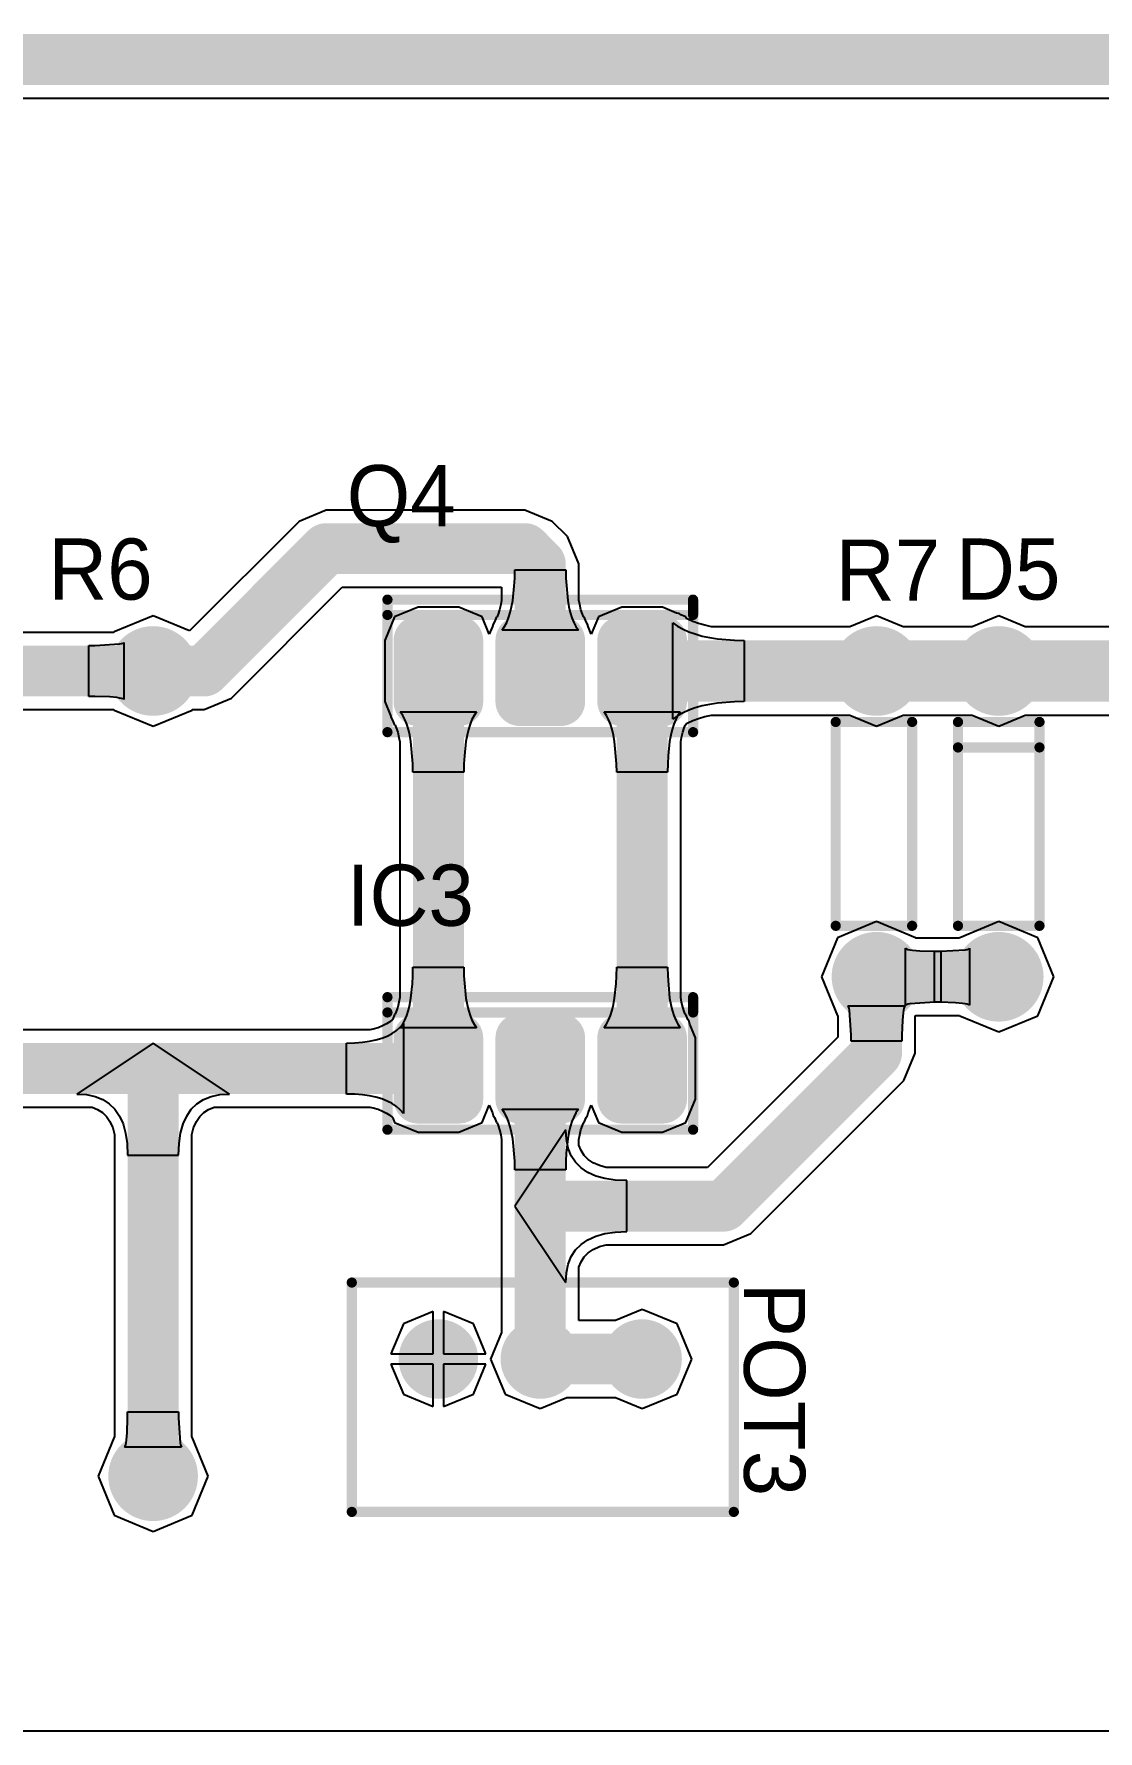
# Model space of a CAD drawing. Header units: millimetres. Extents: x 1 to 6.91, y 1 to 4.95.
# Drawn here: x 2.013 to 3.058, y 1 to 2.665 of the extents above; entities that cross this region are included whole.
import ezdxf

# ---------------------------------------------------------------- set-up
doc = ezdxf.new("R2010")
doc.units = ezdxf.units.MM
doc.header["$MEASUREMENT"] = 0
for name, color, linetype in [('BottomLayer', 5, 'Continuous'), ('BottomSolder', 6, 'Continuous'), ('TopLayer', 1, 'Continuous'), ('TopOverlay', 2, 'Continuous'), ('TopSolder', 216, 'Continuous')]:
    doc.layers.add(name, color=color, linetype=linetype)

msp = doc.modelspace()

# ---------------------------------------------------------------- linework, layer by layer
at = {"layer": 'BottomLayer'}
for p, q in [((1.8307, 2.6021), (3.4653, 2.6021)), ((2.3, 2.1979), (2.2732, 2.1868)), ((2.495, 2.1979), (2.3, 2.1979)), ((2.5218, 2.1868), (2.495, 2.1979)), ((2.2732, 2.1868), (2.1657, 2.0793)), ((2.5368, 2.1718), (2.5218, 2.1868)), ((2.5479, 2.145), (2.5368, 2.1718)), ((2.4849, 2.131), (2.485, 2.1394)), ((2.485, 2.1394), (2.535, 2.1394)), ((2.535, 2.1394), (2.5351, 2.131)), ((2.5479, 2.1096), (2.5479, 2.145)), ((2.2068, 2.0132), (2.3157, 2.1221)), ((2.3157, 2.1221), (2.4721, 2.1221)), ((2.4721, 2.1221), (2.4721, 2.1096)), ((2.483, 2.1091), (2.4845, 2.1232)), ((2.4845, 2.1232), (2.4849, 2.131)), ((2.5351, 2.131), (2.537, 2.1091)), ((2.39, 2.1025), (2.367, 2.093)), ((2.43, 2.1025), (2.39, 2.1025)), ((2.453, 2.093), (2.43, 2.1025)), ((2.4701, 2.1001), (2.4687, 2.0958)), ((2.4713, 2.1051), (2.4701, 2.1001)), ((2.4721, 2.1096), (2.4713, 2.1051)), ((2.4805, 2.0973), (2.4819, 2.1029)), ((2.4819, 2.1029), (2.483, 2.1091)), ((2.537, 2.1091), (2.5381, 2.1029)), ((2.5381, 2.1029), (2.5395, 2.0973)), ((2.5487, 2.1051), (2.5479, 2.1096)), ((2.5499, 2.1001), (2.5487, 2.1051)), ((2.5513, 2.0958), (2.5499, 2.1001)), ((2.59, 2.1025), (2.567, 2.093)), ((2.63, 2.1025), (2.59, 2.1025)), ((2.6437, 2.0968), (2.63, 2.1025)), ((2.13, 2.0941), (2.0917, 2.0783)), ((2.1657, 2.0793), (2.13, 2.0941)), ((2.367, 2.093), (2.3575, 2.07)), ((2.46, 2.076), (2.453, 2.093)), ((2.4631, 2.0836), (2.46, 2.076)), ((2.4637, 2.0861), (2.4631, 2.0836)), ((2.465, 2.0881), (2.4637, 2.0861)), ((2.467, 2.093), (2.465, 2.0881)), ((2.4677, 2.0932), (2.467, 2.093)), ((2.4687, 2.0958), (2.4677, 2.0932)), ((2.4726, 2.08), (2.475, 2.0835)), ((2.475, 2.0835), (2.4771, 2.0876)), ((2.4771, 2.0876), (2.4789, 2.0921)), ((2.4789, 2.0921), (2.4805, 2.0973)), ((2.5395, 2.0973), (2.5411, 2.0921)), ((2.5411, 2.0921), (2.5429, 2.0876)), ((2.5429, 2.0876), (2.545, 2.0835)), ((2.545, 2.0835), (2.5474, 2.08)), ((2.5523, 2.0932), (2.5513, 2.0958)), ((2.553, 2.093), (2.5523, 2.0932)), ((2.555, 2.0881), (2.553, 2.093)), ((2.5563, 2.0861), (2.555, 2.0881)), ((2.5569, 2.0836), (2.5563, 2.0861)), ((2.56, 2.076), (2.5569, 2.0836)), ((2.567, 2.093), (2.56, 2.076)), ((2.64, 1.9926), (2.64, 2.0874)), ((2.64, 2.0874), (2.6448, 2.0841)), ((2.6462, 2.0963), (2.6437, 2.0968)), ((2.6448, 2.0841), (2.6501, 2.0811)), ((2.648, 2.095), (2.6462, 2.0963)), ((2.653, 2.093), (2.648, 2.095)), ((2.6535, 2.0916), (2.653, 2.093)), ((2.655, 2.0908), (2.6535, 2.0916)), ((2.6599, 2.0885), (2.655, 2.0908)), ((2.6654, 2.0866), (2.6599, 2.0885)), ((2.6715, 2.0849), (2.6654, 2.0866)), ((2.6781, 2.0834), (2.6715, 2.0849)), ((2.6789, 2.0833), (2.6781, 2.0834)), ((2.8139, 2.0833), (2.6789, 2.0833)), ((2.84, 2.0941), (2.8139, 2.0833)), ((2.8661, 2.0833), (2.84, 2.0941)), ((2.9339, 2.0833), (2.8661, 2.0833)), ((2.96, 2.0941), (2.9339, 2.0833)), ((2.9861, 2.0833), (2.96, 2.0941)), ((3.48, 2.0833), (2.9861, 2.0833)), ((2.0916, 2.0779), (1.8484, 2.0779)), ((2.0668, 2.015), (2.0668, 2.065)), ((2.0668, 2.065), (2.0728, 2.065)), ((2.0728, 2.065), (2.0971, 2.0665)), ((2.0917, 2.0783), (2.0916, 2.0779)), ((2.0971, 2.0665), (2.0991, 2.0669)), ((2.0991, 2.0669), (2.1006, 2.0674)), ((2.1006, 2.0674), (2.1014, 2.068)), ((2.1014, 2.068), (2.1014, 2.012)), ((2.3575, 2.07), (2.3575, 2.01)), ((2.5474, 2.08), (2.4726, 2.08)), ((2.6501, 2.0811), (2.6558, 2.0785)), ((2.6558, 2.0785), (2.6621, 2.0763)), ((2.6621, 2.0763), (2.6688, 2.0743)), ((2.6688, 2.0743), (2.6761, 2.0728)), ((2.6761, 2.0728), (2.6838, 2.0716)), ((2.6838, 2.0716), (2.7008, 2.0702)), ((2.7008, 2.0702), (2.7101, 2.07)), ((2.7101, 2.07), (2.7101, 2.01)), ((2.0728, 2.015), (2.0668, 2.015)), ((2.0875, 2.0145), (2.0728, 2.015)), ((1.8484, 2.0021), (2.0916, 2.0021)), ((2.0945, 2.0139), (2.0875, 2.0145)), ((2.0916, 2.0021), (2.0917, 2.0017)), ((2.0917, 2.0017), (2.13, 1.9859)), ((2.0971, 2.0135), (2.0945, 2.0139)), ((2.0991, 2.0131), (2.0971, 2.0135)), ((2.1006, 2.0126), (2.0991, 2.0131)), ((2.1014, 2.012), (2.1006, 2.0126)), ((2.13, 1.9859), (2.1683, 2.0017)), ((2.1683, 2.0017), (2.1684, 2.0021)), ((2.1684, 2.0021), (2.18, 2.0021)), ((2.18, 2.0021), (2.2068, 2.0132)), ((2.3575, 2.01), (2.3631, 1.9964)), ((2.375, 1.9965), (2.3726, 2)), ((2.3726, 2), (2.4474, 2)), ((2.4474, 2), (2.445, 1.9965)), ((2.575, 1.9965), (2.5726, 2)), ((2.5726, 2), (2.6474, 2)), ((2.6501, 1.9989), (2.6448, 1.9959)), ((2.6474, 2), (2.645, 1.9965)), ((2.6558, 2.0015), (2.6501, 1.9989)), ((2.6621, 2.0037), (2.6558, 2.0015)), ((2.6688, 2.0057), (2.6621, 2.0037)), ((2.6761, 2.0072), (2.6688, 2.0057)), ((2.6838, 2.0084), (2.6761, 2.0072)), ((2.7008, 2.0098), (2.6838, 2.0084)), ((2.7101, 2.01), (2.7008, 2.0098)), ((2.3631, 1.9964), (2.3637, 1.9939)), ((2.3637, 1.9939), (2.365, 1.9919)), ((2.365, 1.9919), (2.367, 1.987)), ((2.367, 1.987), (2.3677, 1.9868)), ((2.3677, 1.9868), (2.3687, 1.9842)), ((2.3687, 1.9842), (2.3701, 1.9799)), ((2.3771, 1.9924), (2.375, 1.9965)), ((2.3789, 1.9879), (2.3771, 1.9924)), ((2.3805, 1.9827), (2.3789, 1.9879)), ((2.3819, 1.9771), (2.3805, 1.9827)), ((2.4395, 1.9827), (2.4381, 1.9771)), ((2.4411, 1.9879), (2.4395, 1.9827)), ((2.4429, 1.9924), (2.4411, 1.9879)), ((2.445, 1.9965), (2.4429, 1.9924)), ((2.5771, 1.9924), (2.575, 1.9965)), ((2.5789, 1.9879), (2.5771, 1.9924)), ((2.5805, 1.9827), (2.5789, 1.9879)), ((2.5819, 1.9771), (2.5805, 1.9827)), ((2.6395, 1.9827), (2.6381, 1.9771)), ((2.6411, 1.9879), (2.6395, 1.9827)), ((2.6448, 1.9959), (2.64, 1.9926)), ((2.6429, 1.9924), (2.6411, 1.9879)), ((2.645, 1.9965), (2.6429, 1.9924)), ((2.6499, 1.9799), (2.6513, 1.9842)), ((2.6513, 1.9842), (2.6523, 1.9868)), ((2.6523, 1.9868), (2.653, 1.987)), ((2.653, 1.987), (2.6535, 1.9884)), ((2.6535, 1.9884), (2.655, 1.9892)), ((2.655, 1.9892), (2.6599, 1.9915)), ((2.6599, 1.9915), (2.6654, 1.9934)), ((2.6654, 1.9934), (2.6715, 1.9952)), ((2.6715, 1.9952), (2.6781, 1.9966)), ((2.6781, 1.9966), (2.6789, 1.9967)), ((2.6789, 1.9967), (2.8139, 1.9967)), ((2.8139, 1.9967), (2.84, 1.9859)), ((2.84, 1.9859), (2.8661, 1.9967)), ((2.8661, 1.9967), (2.9339, 1.9967)), ((2.9339, 1.9967), (2.96, 1.9859)), ((2.96, 1.9859), (2.9861, 1.9967)), ((2.9861, 1.9967), (3.4621, 1.9967)), ((2.3701, 1.9799), (2.3713, 1.9749)), ((2.3713, 1.9749), (2.3721, 1.9704)), ((2.3721, 1.9704), (2.3721, 1.7196)), ((2.383, 1.9709), (2.3819, 1.9771)), ((2.3849, 1.949), (2.383, 1.9709)), ((2.437, 1.9709), (2.4355, 1.9568)), ((2.4381, 1.9771), (2.437, 1.9709)), ((2.583, 1.9709), (2.5819, 1.9771)), ((2.5849, 1.949), (2.583, 1.9709)), ((2.637, 1.9709), (2.6355, 1.9568)), ((2.6381, 1.9771), (2.637, 1.9709)), ((2.6479, 1.9704), (2.6487, 1.9749)), ((2.6479, 1.7196), (2.6479, 1.9704)), ((2.6487, 1.9749), (2.6499, 1.9799)), ((2.385, 1.9406), (2.3849, 1.949)), ((2.4351, 1.949), (2.435, 1.9406)), ((2.4355, 1.9568), (2.4351, 1.949)), ((2.585, 1.9406), (2.5849, 1.949)), ((2.6351, 1.949), (2.635, 1.9406)), ((2.6355, 1.9568), (2.6351, 1.949)), ((2.435, 1.9406), (2.385, 1.9406)), ((2.635, 1.9406), (2.585, 1.9406)), ((2.84, 1.7941), (2.8017, 1.7783)), ((2.8783, 1.7783), (2.84, 1.7941)), ((2.96, 1.7941), (2.9217, 1.7783)), ((2.9983, 1.7783), (2.96, 1.7941)), ((2.8017, 1.7783), (2.7859, 1.74)), ((2.8686, 1.712), (2.8686, 1.768)), ((2.8686, 1.768), (2.8694, 1.7674)), ((2.8694, 1.7674), (2.8709, 1.7669)), ((2.8709, 1.7669), (2.8729, 1.7665)), ((2.8729, 1.7665), (2.8755, 1.7661)), ((2.8755, 1.7661), (2.8825, 1.7655)), ((2.8784, 1.7779), (2.8783, 1.7783)), ((2.9216, 1.7779), (2.8784, 1.7779)), ((2.8825, 1.7655), (2.8972, 1.765)), ((2.8968, 1.715), (2.8968, 1.765)), ((2.8968, 1.765), (2.9028, 1.765)), ((2.8972, 1.765), (2.9032, 1.765)), ((2.9028, 1.765), (2.9271, 1.7665)), ((2.9032, 1.765), (2.9032, 1.715)), ((2.9217, 1.7783), (2.9216, 1.7779)), ((2.9271, 1.7665), (2.9291, 1.7669)), ((2.9291, 1.7669), (2.9306, 1.7674)), ((2.9306, 1.7674), (2.9314, 1.768)), ((2.9314, 1.768), (2.9314, 1.712)), ((3.0141, 1.74), (2.9983, 1.7783)), ((2.3849, 1.741), (2.385, 1.7494)), ((2.385, 1.7494), (2.435, 1.7494)), ((2.435, 1.7494), (2.4351, 1.741)), ((2.5849, 1.741), (2.585, 1.7494)), ((2.585, 1.7494), (2.635, 1.7494)), ((2.635, 1.7494), (2.6351, 1.741)), ((2.383, 1.7191), (2.3845, 1.7332)), ((2.3845, 1.7332), (2.3849, 1.741)), ((2.4351, 1.741), (2.437, 1.7191)), ((2.583, 1.7191), (2.5845, 1.7332)), ((2.5845, 1.7332), (2.5849, 1.741)), ((2.6351, 1.741), (2.637, 1.7191)), ((2.7859, 1.74), (2.8017, 1.7017)), ((2.9983, 1.7017), (3.0141, 1.74)), ((2.3713, 1.7151), (2.3701, 1.7101)), ((2.3721, 1.7196), (2.3713, 1.7151)), ((2.3819, 1.7129), (2.383, 1.7191)), ((2.437, 1.7191), (2.4381, 1.7129)), ((2.5819, 1.7129), (2.583, 1.7191)), ((2.637, 1.7191), (2.6381, 1.7129)), ((2.6487, 1.7151), (2.6479, 1.7196)), ((2.6499, 1.7101), (2.6487, 1.7151)), ((2.8972, 1.715), (2.8729, 1.7135)), ((2.9028, 1.715), (2.8968, 1.715)), ((2.9032, 1.715), (2.8972, 1.715)), ((2.9175, 1.7145), (2.9028, 1.715)), ((2.3652, 1.6985), (2.365, 1.6982)), ((2.367, 1.703), (2.3652, 1.6985)), ((2.3677, 1.7032), (2.367, 1.703)), ((2.3687, 1.7058), (2.3677, 1.7032)), ((2.3701, 1.7101), (2.3687, 1.7058)), ((2.3771, 1.6976), (2.3789, 1.7021)), ((2.3789, 1.7021), (2.3805, 1.7073)), ((2.3805, 1.7073), (2.3819, 1.7129)), ((2.4381, 1.7129), (2.4395, 1.7073)), ((2.4395, 1.7073), (2.4411, 1.7021)), ((2.4411, 1.7021), (2.4429, 1.6976)), ((2.5771, 1.6976), (2.5789, 1.7021)), ((2.5789, 1.7021), (2.5805, 1.7073)), ((2.5805, 1.7073), (2.5819, 1.7129)), ((2.6381, 1.7129), (2.6395, 1.7073)), ((2.6395, 1.7073), (2.6411, 1.7021)), ((2.6411, 1.7021), (2.6429, 1.6976)), ((2.6513, 1.7058), (2.6499, 1.7101)), ((2.6523, 1.7032), (2.6513, 1.7058)), ((2.653, 1.703), (2.6523, 1.7032)), ((2.655, 1.6981), (2.653, 1.703)), ((2.8017, 1.7017), (2.8021, 1.7016)), ((2.8021, 1.7016), (2.8021, 1.6807)), ((2.8126, 1.7106), (2.812, 1.7114)), ((2.812, 1.7114), (2.868, 1.7114)), ((2.8131, 1.7091), (2.8126, 1.7106)), ((2.8135, 1.7071), (2.8131, 1.7091)), ((2.815, 1.6828), (2.8135, 1.7071)), ((2.8661, 1.7045), (2.8655, 1.6975)), ((2.8665, 1.7071), (2.8661, 1.7045)), ((2.8669, 1.7091), (2.8665, 1.7071)), ((2.8674, 1.7106), (2.8669, 1.7091)), ((2.868, 1.7114), (2.8674, 1.7106)), ((2.8694, 1.7126), (2.8686, 1.712)), ((2.8709, 1.7131), (2.8694, 1.7126)), ((2.8729, 1.7135), (2.8709, 1.7131)), ((2.8779, 1.7016), (2.8783, 1.7017)), ((2.8779, 1.665), (2.8779, 1.7016)), ((2.8783, 1.7017), (2.8784, 1.7021)), ((2.8784, 1.7021), (2.9216, 1.7021)), ((2.9245, 1.7139), (2.9175, 1.7145)), ((2.9216, 1.7021), (2.9217, 1.7017)), ((2.9217, 1.7017), (2.96, 1.6859)), ((2.9271, 1.7135), (2.9245, 1.7139)), ((2.9291, 1.7131), (2.9271, 1.7135)), ((2.9306, 1.7126), (2.9291, 1.7131)), ((2.9314, 1.712), (2.9306, 1.7126)), ((2.96, 1.6859), (2.9983, 1.7017)), ((2.3427, 1.6879), (1.8361, 1.6879)), ((2.346, 1.6886), (2.3427, 1.6879)), ((2.351, 1.69), (2.346, 1.6886)), ((2.3553, 1.6918), (2.351, 1.69)), ((2.3545, 1.6798), (2.3598, 1.6819)), ((2.3591, 1.6937), (2.3553, 1.6918)), ((2.3623, 1.6959), (2.3591, 1.6937)), ((2.3598, 1.6819), (2.3646, 1.6844)), ((2.365, 1.6982), (2.3623, 1.6959)), ((2.3646, 1.6844), (2.3689, 1.6873)), ((2.3689, 1.6873), (2.3726, 1.6905)), ((2.3726, 1.6905), (2.3758, 1.6942)), ((2.3726, 1.69), (2.375, 1.6935)), ((2.4474, 1.69), (2.3726, 1.69)), ((2.375, 1.6935), (2.3771, 1.6976)), ((2.3758, 1.6942), (2.3758, 1.6058)), ((2.4429, 1.6976), (2.445, 1.6935)), ((2.445, 1.6935), (2.4474, 1.69)), ((2.5726, 1.69), (2.575, 1.6935)), ((2.6474, 1.69), (2.5726, 1.69)), ((2.575, 1.6935), (2.5771, 1.6976)), ((2.6429, 1.6976), (2.645, 1.6935)), ((2.645, 1.6935), (2.6474, 1.69)), ((2.6563, 1.6961), (2.655, 1.6981)), ((2.6569, 1.6936), (2.6563, 1.6961)), ((2.6625, 1.68), (2.6569, 1.6936)), ((2.815, 1.6768), (2.815, 1.6828)), ((2.8655, 1.6975), (2.865, 1.6828)), ((2.865, 1.6828), (2.865, 1.6768)), ((2.13, 1.675), (2.055, 1.625)), ((2.205, 1.625), (2.13, 1.675)), ((2.13, 1.675), (2.13, 1.675)), ((2.13, 1.675), (2.13, 1.675)), ((2.13, 1.675), (2.13, 1.675)), ((2.13, 1.675), (2.13, 1.675)), ((2.13, 1.675), (2.13, 1.675)), ((2.13, 1.675), (2.13, 1.675)), ((2.13, 1.675), (2.13, 1.675)), ((2.13, 1.675), (2.13, 1.675)), ((2.13, 1.675), (2.13, 1.675)), ((2.13, 1.675), (2.13, 1.675)), ((2.3199, 1.675), (2.3279, 1.6752)), ((2.3199, 1.625), (2.3199, 1.675)), ((2.3279, 1.6752), (2.3354, 1.6758)), ((2.3354, 1.6758), (2.3423, 1.6767)), ((2.3423, 1.6767), (2.3486, 1.6781)), ((2.3486, 1.6781), (2.3545, 1.6798)), ((2.6625, 1.62), (2.6625, 1.68)), ((2.8021, 1.6807), (2.6743, 1.5529)), ((2.865, 1.6768), (2.815, 1.6768)), ((2.8668, 1.6382), (2.8779, 1.665)), ((2.7168, 1.4882), (2.8668, 1.6382)), ((2.055, 1.625), (2.0645, 1.6244)), ((2.0645, 1.6244), (2.073, 1.6226)), ((2.073, 1.6226), (2.0805, 1.6196)), ((2.0805, 1.6196), (2.087, 1.6154)), ((2.087, 1.6154), (2.0925, 1.61)), ((2.1675, 1.61), (2.173, 1.6154)), ((2.173, 1.6154), (2.1795, 1.6196)), ((2.1795, 1.6196), (2.187, 1.6226)), ((2.187, 1.6226), (2.1955, 1.6244)), ((2.1955, 1.6244), (2.205, 1.625)), ((2.3279, 1.6248), (2.3199, 1.625)), ((2.3354, 1.6242), (2.3279, 1.6248)), ((2.3423, 1.6233), (2.3354, 1.6242)), ((2.3486, 1.6219), (2.3423, 1.6233)), ((2.3545, 1.6202), (2.3486, 1.6219)), ((2.3598, 1.6181), (2.3545, 1.6202)), ((2.3646, 1.6156), (2.3598, 1.6181)), ((2.3689, 1.6127), (2.3646, 1.6156)), ((2.653, 1.597), (2.6625, 1.62)), ((1.8361, 1.6121), (2.0701, 1.6121)), ((2.0701, 1.6121), (2.0755, 1.6099)), ((2.0755, 1.6099), (2.0802, 1.6069)), ((2.0802, 1.6069), (2.0842, 1.603)), ((2.0842, 1.603), (2.0875, 1.5981)), ((2.0925, 1.61), (2.097, 1.6034)), ((2.097, 1.6034), (2.1005, 1.5956)), ((2.1595, 1.5956), (2.163, 1.6034)), ((2.163, 1.6034), (2.1675, 1.61)), ((2.1725, 1.5981), (2.1758, 1.603)), ((2.1758, 1.603), (2.1798, 1.6069)), ((2.1798, 1.6069), (2.1845, 1.6099)), ((2.1845, 1.6099), (2.1899, 1.6121)), ((2.1899, 1.6121), (2.3427, 1.6121)), ((2.3427, 1.6121), (2.346, 1.6114)), ((2.346, 1.6114), (2.351, 1.61)), ((2.351, 1.61), (2.3553, 1.6082)), ((2.3553, 1.6082), (2.3591, 1.6063)), ((2.3591, 1.6063), (2.3623, 1.6041)), ((2.3623, 1.6041), (2.365, 1.6018)), ((2.365, 1.6018), (2.3652, 1.6015)), ((2.3652, 1.6015), (2.367, 1.597)), ((2.3726, 1.6095), (2.3689, 1.6127)), ((2.3758, 1.6058), (2.3726, 1.6095)), ((2.453, 1.597), (2.46, 1.614)), ((2.46, 1.614), (2.4631, 1.6064)), ((2.4631, 1.6064), (2.4637, 1.6039)), ((2.4637, 1.6039), (2.465, 1.6019)), ((2.465, 1.6019), (2.467, 1.597)), ((2.475, 1.6065), (2.4726, 1.61)), ((2.4726, 1.61), (2.5474, 1.61)), ((2.4771, 1.6024), (2.475, 1.6065)), ((2.4789, 1.5979), (2.4771, 1.6024)), ((2.5429, 1.6024), (2.5411, 1.5979)), ((2.545, 1.6065), (2.5429, 1.6024)), ((2.5474, 1.61), (2.545, 1.6065)), ((2.553, 1.597), (2.555, 1.6019)), ((2.555, 1.6019), (2.5563, 1.6039)), ((2.5563, 1.6039), (2.5569, 1.6064)), ((2.5569, 1.6064), (2.56, 1.614)), ((2.56, 1.614), (2.567, 1.597)), ((2.0875, 1.5981), (2.0903, 1.5919)), ((2.0903, 1.5919), (2.0921, 1.5853)), ((2.0921, 1.5853), (2.0921, 1.2884)), ((2.1005, 1.5956), (2.103, 1.5866)), ((2.103, 1.5866), (2.1045, 1.5764)), ((2.1555, 1.5764), (2.157, 1.5866)), ((2.157, 1.5866), (2.1595, 1.5956)), ((2.1679, 1.5853), (2.1697, 1.5919)), ((2.1679, 1.2884), (2.1679, 1.5853)), ((2.1697, 1.5919), (2.1725, 1.5981)), ((2.367, 1.597), (2.39, 1.5875)), ((2.39, 1.5875), (2.43, 1.5875)), ((2.43, 1.5875), (2.453, 1.597)), ((2.467, 1.597), (2.4677, 1.5968)), ((2.4677, 1.5968), (2.4687, 1.5942)), ((2.4687, 1.5942), (2.4701, 1.5899)), ((2.4701, 1.5899), (2.4713, 1.5849)), ((2.4713, 1.5849), (2.4721, 1.5804)), ((2.4805, 1.5927), (2.4789, 1.5979)), ((2.4819, 1.5871), (2.4805, 1.5927)), ((2.483, 1.5809), (2.4819, 1.5871)), ((2.535, 1.59), (2.485, 1.515)), ((2.5356, 1.5805), (2.535, 1.59)), ((2.5381, 1.5871), (2.537, 1.5809)), ((2.5395, 1.5927), (2.5381, 1.5871)), ((2.5411, 1.5979), (2.5395, 1.5927)), ((2.5479, 1.5804), (2.5487, 1.5849)), ((2.5487, 1.5849), (2.5499, 1.5899)), ((2.5499, 1.5899), (2.5513, 1.5942)), ((2.5513, 1.5942), (2.5523, 1.5968)), ((2.5523, 1.5968), (2.553, 1.597)), ((2.567, 1.597), (2.59, 1.5875)), ((2.59, 1.5875), (2.63, 1.5875)), ((2.63, 1.5875), (2.653, 1.597)), ((2.1045, 1.5764), (2.105, 1.565)), ((2.155, 1.565), (2.1555, 1.5764)), ((2.4721, 1.5804), (2.4721, 1.515)), ((2.4849, 1.559), (2.483, 1.5809)), ((2.5355, 1.5668), (2.5351, 1.559)), ((2.537, 1.5809), (2.5355, 1.5668)), ((2.5374, 1.572), (2.5356, 1.5805)), ((2.5404, 1.5645), (2.5374, 1.572)), ((2.5479, 1.5749), (2.5479, 1.5804)), ((2.5501, 1.5695), (2.5479, 1.5749)), ((2.5531, 1.5648), (2.5501, 1.5695)), ((2.105, 1.565), (2.155, 1.565)), ((2.485, 1.5506), (2.4849, 1.559)), ((2.535, 1.5506), (2.485, 1.5506)), ((2.5351, 1.559), (2.535, 1.5506)), ((2.5446, 1.558), (2.5404, 1.5645)), ((2.55, 1.5525), (2.5446, 1.558)), ((2.5566, 1.548), (2.55, 1.5525)), ((2.557, 1.5608), (2.5531, 1.5648)), ((2.5619, 1.5575), (2.557, 1.5608)), ((2.5681, 1.5547), (2.5619, 1.5575)), ((2.5747, 1.5529), (2.5681, 1.5547)), ((2.6743, 1.5529), (2.5747, 1.5529)), ((2.5644, 1.5445), (2.5566, 1.548)), ((2.5734, 1.542), (2.5644, 1.5445)), ((2.5836, 1.5405), (2.5734, 1.542)), ((2.595, 1.54), (2.5836, 1.5405)), ((2.595, 1.49), (2.595, 1.54)), ((2.4721, 1.515), (2.4721, 1.3911)), ((2.485, 1.515), (2.485, 1.515)), ((2.485, 1.515), (2.485, 1.515)), ((2.485, 1.515), (2.485, 1.515)), ((2.485, 1.515), (2.485, 1.515)), ((2.485, 1.515), (2.485, 1.515)), ((2.485, 1.515), (2.485, 1.515)), ((2.485, 1.515), (2.485, 1.515)), ((2.485, 1.515), (2.485, 1.515)), ((2.485, 1.515), (2.485, 1.515)), ((2.485, 1.515), (2.485, 1.515)), ((2.485, 1.515), (2.535, 1.44)), ((2.55, 1.4775), (2.5566, 1.482)), ((2.5566, 1.482), (2.5644, 1.4855)), ((2.5644, 1.4855), (2.5734, 1.488)), ((2.5734, 1.488), (2.5836, 1.4895)), ((2.5836, 1.4895), (2.595, 1.49)), ((2.69, 1.4771), (2.7168, 1.4882)), ((2.5374, 1.458), (2.5404, 1.4655)), ((2.5404, 1.4655), (2.5446, 1.472)), ((2.5446, 1.472), (2.55, 1.4775)), ((2.5501, 1.4605), (2.5531, 1.4652)), ((2.5531, 1.4652), (2.557, 1.4692)), ((2.557, 1.4692), (2.5619, 1.4725)), ((2.5619, 1.4725), (2.5681, 1.4753)), ((2.5681, 1.4753), (2.5747, 1.4771)), ((2.5747, 1.4771), (2.69, 1.4771)), ((2.535, 1.44), (2.5356, 1.4495)), ((2.5356, 1.4495), (2.5374, 1.458)), ((2.5479, 1.4551), (2.5501, 1.4605)), ((2.5479, 1.4029), (2.5479, 1.4551)), ((2.3756, 1.3994), (2.3634, 1.37)), ((2.405, 1.4116), (2.3756, 1.3994)), ((2.405, 1.37), (2.405, 1.4116)), ((2.4444, 1.3994), (2.415, 1.4116)), ((2.415, 1.4116), (2.415, 1.37)), ((2.4566, 1.37), (2.4444, 1.3994)), ((2.5839, 1.4029), (2.5479, 1.4029)), ((2.61, 1.4137), (2.5839, 1.4029)), ((2.6444, 1.3994), (2.61, 1.4137)), ((2.6587, 1.365), (2.6444, 1.3994)), ((2.4721, 1.3911), (2.4613, 1.365)), ((2.3634, 1.37), (2.405, 1.37)), ((2.415, 1.37), (2.4566, 1.37)), ((2.405, 1.36), (2.3634, 1.36)), ((2.3634, 1.36), (2.3756, 1.3306)), ((2.405, 1.3184), (2.405, 1.36)), ((2.4566, 1.36), (2.415, 1.36)), ((2.415, 1.36), (2.415, 1.3184)), ((2.4444, 1.3306), (2.4566, 1.36)), ((2.4613, 1.365), (2.4756, 1.3306)), ((2.6444, 1.3306), (2.6587, 1.365)), ((2.3756, 1.3306), (2.405, 1.3184)), ((2.415, 1.3184), (2.4444, 1.3306)), ((2.4756, 1.3306), (2.51, 1.3163)), ((2.51, 1.3163), (2.5361, 1.3271)), ((2.5361, 1.3271), (2.5839, 1.3271)), ((2.5839, 1.3271), (2.61, 1.3163)), ((2.61, 1.3163), (2.6444, 1.3306)), ((2.1045, 1.2925), (2.105, 1.3072)), ((2.105, 1.3132), (2.155, 1.3132)), ((2.105, 1.3072), (2.105, 1.3132)), ((2.155, 1.3132), (2.155, 1.3072)), ((2.155, 1.3072), (2.1565, 1.2829)), ((2.0917, 1.2883), (2.0759, 1.25)), ((2.0921, 1.2884), (2.0917, 1.2883)), ((2.1031, 1.2809), (2.1035, 1.2829)), ((2.1035, 1.2829), (2.1039, 1.2855)), ((2.1039, 1.2855), (2.1045, 1.2925)), ((2.1565, 1.2829), (2.1569, 1.2809)), ((2.1683, 1.2883), (2.1679, 1.2884)), ((2.1841, 1.25), (2.1683, 1.2883)), ((2.102, 1.2786), (2.1026, 1.2794)), ((2.158, 1.2786), (2.102, 1.2786)), ((2.1026, 1.2794), (2.1031, 1.2809)), ((2.1569, 1.2809), (2.1574, 1.2794)), ((2.1574, 1.2794), (2.158, 1.2786)), ((2.0759, 1.25), (2.0917, 1.2117)), ((2.1683, 1.2117), (2.1841, 1.25)), ((2.0917, 1.2117), (2.13, 1.1959)), ((2.13, 1.1959), (2.1683, 1.2117)), ((6.91, 1), (1, 1))]:
    msp.add_line(p, q, dxfattribs=at)
for points, const_width in [([(1.825, 2.64), (3.53, 2.64)], 0.05), ([(2.18, 2.04), (2.3, 2.16)], 0.05), ([(2.3, 2.16), (2.495, 2.16)], 0.05), ([(2.495, 2.16), (2.51, 2.145)], 0.05), ([(2.51, 2.04), (2.51, 2.145)], 0.05), ([(1.81, 2.04), (2.13, 2.04)], 0.05), ([(2.13, 2.04), (2.18, 2.04)], 0.05), ([(2.41, 1.65), (2.41, 2.04)], 0.05), ([(2.61, 2.04), (2.84, 2.04)], 0.06), ([(2.61, 1.65), (2.61, 2.04)], 0.05), ([(2.84, 2.04), (2.96, 2.04)], 0.06), ([(2.96, 2.04), (3.27, 2.04)], 0.06), ([(2.84, 1.74), (2.96, 1.74)], 0.05), ([(2.84, 1.665), (2.84, 1.74)], 0.05), ([(2.69, 1.515), (2.84, 1.665)], 0.05), ([(1.81, 1.65), (2.13, 1.65)], 0.05), ([(2.13, 1.65), (2.41, 1.65)], 0.05), ([(2.13, 1.25), (2.13, 1.65)], 0.05), ([(2.51, 1.515), (2.51, 1.65)], 0.05), ([(2.51, 1.515), (2.69, 1.515)], 0.05), ([(2.51, 1.365), (2.51, 1.515)], 0.05), ([(2.51, 1.365), (2.61, 1.365)], 0.05)]:
    msp.add_lwpolyline(points, dxfattribs=dict(at, const_width=const_width))
for points, const_width in [([(2.2875, 2.16, 1), (2.3125, 2.16, 1)], 0.025), ([(2.2875, 2.16, 1), (2.3125, 2.16, 1)], 0.025), ([(2.4825, 2.16, 1), (2.5075, 2.16, 1)], 0.025), ([(2.4825, 2.16, 1), (2.5075, 2.16, 1)], 0.025), ([(2.4975, 2.145, 1), (2.5225, 2.145, 1)], 0.025), ([(2.4975, 2.145, 1), (2.5225, 2.145, 1)], 0.025), ([(2.38, 2.07, 1), (2.4, 2.07, 1)], 0.02), ([(2.42, 2.07, 1), (2.44, 2.07, 1)], 0.02), ([(2.48, 2.07, 1), (2.5, 2.07, 1)], 0.02), ([(2.52, 2.07, 1), (2.54, 2.07, 1)], 0.02), ([(2.58, 2.07, 1), (2.6, 2.07, 1)], 0.02), ([(2.62, 2.07, 1), (2.64, 2.07, 1)], 0.02), ([(2.11, 2.04, 1), (2.15, 2.04, 1)], 0.04), ([(2.1175, 2.04, 1), (2.1425, 2.04, 1)], 0.025), ([(2.1175, 2.04, 1), (2.1425, 2.04, 1)], 0.025), ([(2.1675, 2.04, 1), (2.1925, 2.04, 1)], 0.025), ([(2.1675, 2.04, 1), (2.1925, 2.04, 1)], 0.025), ([(2.3975, 2.04, 1), (2.4225, 2.04, 1)], 0.025), ([(2.4975, 2.04, 1), (2.5225, 2.04, 1)], 0.025), ([(2.595, 2.04, 1), (2.625, 2.04, 1)], 0.03), ([(2.5975, 2.04, 1), (2.6225, 2.04, 1)], 0.025), ([(2.82, 2.04, 1), (2.86, 2.04, 1)], 0.04), ([(2.825, 2.04, 1), (2.855, 2.04, 1)], 0.03), ([(2.825, 2.04, 1), (2.855, 2.04, 1)], 0.03), ([(2.94, 2.04, 1), (2.98, 2.04, 1)], 0.04), ([(2.945, 2.04, 1), (2.975, 2.04, 1)], 0.03), ([(2.945, 2.04, 1), (2.975, 2.04, 1)], 0.03), ([(2.38, 2.01, 1), (2.4, 2.01, 1)], 0.02), ([(2.42, 2.01, 1), (2.44, 2.01, 1)], 0.02), ([(2.48, 2.01, 1), (2.5, 2.01, 1)], 0.02), ([(2.52, 2.01, 1), (2.54, 2.01, 1)], 0.02), ([(2.58, 2.01, 1), (2.6, 2.01, 1)], 0.02), ([(2.62, 2.01, 1), (2.64, 2.01, 1)], 0.02), ([(2.82, 1.74, 1), (2.86, 1.74, 1)], 0.04), ([(2.8275, 1.74, 1), (2.8525, 1.74, 1)], 0.025), ([(2.8275, 1.74, 1), (2.8525, 1.74, 1)], 0.025), ([(2.94, 1.74, 1), (2.98, 1.74, 1)], 0.04), ([(2.9475, 1.74, 1), (2.9725, 1.74, 1)], 0.025), ([(2.38, 1.68, 1), (2.4, 1.68, 1)], 0.02), ([(2.42, 1.68, 1), (2.44, 1.68, 1)], 0.02), ([(2.48, 1.68, 1), (2.5, 1.68, 1)], 0.02), ([(2.52, 1.68, 1), (2.54, 1.68, 1)], 0.02), ([(2.58, 1.68, 1), (2.6, 1.68, 1)], 0.02), ([(2.62, 1.68, 1), (2.64, 1.68, 1)], 0.02), ([(2.8275, 1.665, 1), (2.8525, 1.665, 1)], 0.025), ([(2.8275, 1.665, 1), (2.8525, 1.665, 1)], 0.025), ([(2.1175, 1.65, 1), (2.1425, 1.65, 1)], 0.025), ([(2.1175, 1.65, 1), (2.1425, 1.65, 1)], 0.025), ([(2.1175, 1.65, 1), (2.1425, 1.65, 1)], 0.025), ([(2.3975, 1.65, 1), (2.4225, 1.65, 1)], 0.025), ([(2.3975, 1.65, 1), (2.4225, 1.65, 1)], 0.025), ([(2.4975, 1.65, 1), (2.5225, 1.65, 1)], 0.025), ([(2.5975, 1.65, 1), (2.6225, 1.65, 1)], 0.025), ([(2.38, 1.62, 1), (2.4, 1.62, 1)], 0.02), ([(2.42, 1.62, 1), (2.44, 1.62, 1)], 0.02), ([(2.48, 1.62, 1), (2.5, 1.62, 1)], 0.02), ([(2.52, 1.62, 1), (2.54, 1.62, 1)], 0.02), ([(2.58, 1.62, 1), (2.6, 1.62, 1)], 0.02), ([(2.62, 1.62, 1), (2.64, 1.62, 1)], 0.02), ([(2.4975, 1.515, 1), (2.5225, 1.515, 1)], 0.025), ([(2.4975, 1.515, 1), (2.5225, 1.515, 1)], 0.025), ([(2.4975, 1.515, 1), (2.5225, 1.515, 1)], 0.025), ([(2.6775, 1.515, 1), (2.7025, 1.515, 1)], 0.025), ([(2.6775, 1.515, 1), (2.7025, 1.515, 1)], 0.025), ([(2.3925, 1.365, 1), (2.4275, 1.365, 1)], 0.035), ([(2.4925, 1.365, 1), (2.5275, 1.365, 1)], 0.035), ([(2.5925, 1.365, 1), (2.6275, 1.365, 1)], 0.035), ([(2.4975, 1.365, 1), (2.5225, 1.365, 1)], 0.025), ([(2.4975, 1.365, 1), (2.5225, 1.365, 1)], 0.025), ([(2.5975, 1.365, 1), (2.6225, 1.365, 1)], 0.025), ([(2.11, 1.25, 1), (2.15, 1.25, 1)], 0.04), ([(2.1175, 1.25, 1), (2.1425, 1.25, 1)], 0.025)]:
    msp.add_lwpolyline(points, format="xyb", close=True, dxfattribs=dict(at, const_width=const_width))
for points in [[(2.39, 1.99), (2.43, 1.99), (2.39, 2.09), (2.43, 2.09)], [(2.49, 1.99), (2.53, 1.99), (2.49, 2.09), (2.53, 2.09)], [(2.59, 1.99), (2.63, 1.99), (2.59, 2.09), (2.63, 2.09)], [(2.37, 2.01), (2.45, 2.01), (2.37, 2.07), (2.45, 2.07)], [(2.47, 2.01), (2.55, 2.01), (2.47, 2.07), (2.55, 2.07)], [(2.57, 2.01), (2.65, 2.01), (2.57, 2.07), (2.65, 2.07)], [(2.39, 1.6), (2.43, 1.6), (2.39, 1.7), (2.43, 1.7)], [(2.49, 1.6), (2.53, 1.6), (2.49, 1.7), (2.53, 1.7)], [(2.59, 1.6), (2.63, 1.6), (2.59, 1.7), (2.63, 1.7)], [(2.37, 1.62), (2.45, 1.62), (2.37, 1.68), (2.45, 1.68)], [(2.47, 1.62), (2.55, 1.62), (2.47, 1.68), (2.55, 1.68)], [(2.57, 1.62), (2.65, 1.62), (2.57, 1.68), (2.65, 1.68)]]:
    msp.add_solid(points, dxfattribs=at)
at = {"layer": 'BottomSolder'}
for points, const_width in [([(2.108, 2.04, 1), (2.152, 2.04, 1)], 0.044), ([(2.378, 2.07, 1), (2.402, 2.07, 1)], 0.024), ([(2.418, 2.07, 1), (2.442, 2.07, 1)], 0.024), ([(2.478, 2.07, 1), (2.502, 2.07, 1)], 0.024), ([(2.518, 2.07, 1), (2.542, 2.07, 1)], 0.024), ([(2.578, 2.07, 1), (2.602, 2.07, 1)], 0.024), ([(2.618, 2.07, 1), (2.642, 2.07, 1)], 0.024), ([(2.818, 2.04, 1), (2.862, 2.04, 1)], 0.044), ([(2.938, 2.04, 1), (2.982, 2.04, 1)], 0.044), ([(2.378, 2.01, 1), (2.402, 2.01, 1)], 0.024), ([(2.418, 2.01, 1), (2.442, 2.01, 1)], 0.024), ([(2.478, 2.01, 1), (2.502, 2.01, 1)], 0.024), ([(2.518, 2.01, 1), (2.542, 2.01, 1)], 0.024), ([(2.578, 2.01, 1), (2.602, 2.01, 1)], 0.024), ([(2.618, 2.01, 1), (2.642, 2.01, 1)], 0.024), ([(2.818, 1.74, 1), (2.862, 1.74, 1)], 0.044), ([(2.938, 1.74, 1), (2.982, 1.74, 1)], 0.044), ([(2.378, 1.68, 1), (2.402, 1.68, 1)], 0.024), ([(2.418, 1.68, 1), (2.442, 1.68, 1)], 0.024), ([(2.478, 1.68, 1), (2.502, 1.68, 1)], 0.024), ([(2.518, 1.68, 1), (2.542, 1.68, 1)], 0.024), ([(2.578, 1.68, 1), (2.602, 1.68, 1)], 0.024), ([(2.618, 1.68, 1), (2.642, 1.68, 1)], 0.024), ([(2.378, 1.62, 1), (2.402, 1.62, 1)], 0.024), ([(2.418, 1.62, 1), (2.442, 1.62, 1)], 0.024), ([(2.478, 1.62, 1), (2.502, 1.62, 1)], 0.024), ([(2.518, 1.62, 1), (2.542, 1.62, 1)], 0.024), ([(2.578, 1.62, 1), (2.602, 1.62, 1)], 0.024), ([(2.618, 1.62, 1), (2.642, 1.62, 1)], 0.024), ([(2.3905, 1.365, 1), (2.4295, 1.365, 1)], 0.039), ([(2.4905, 1.365, 1), (2.5295, 1.365, 1)], 0.039), ([(2.5905, 1.365, 1), (2.6295, 1.365, 1)], 0.039), ([(2.108, 1.25, 1), (2.152, 1.25, 1)], 0.044)]:
    msp.add_lwpolyline(points, format="xyb", close=True, dxfattribs=dict(at, const_width=const_width))
for points in [[(2.39, 1.986), (2.43, 1.986), (2.39, 2.094), (2.43, 2.094)], [(2.49, 1.986), (2.53, 1.986), (2.49, 2.094), (2.53, 2.094)], [(2.59, 1.986), (2.63, 1.986), (2.59, 2.094), (2.63, 2.094)], [(2.366, 2.01), (2.454, 2.01), (2.366, 2.07), (2.454, 2.07)], [(2.466, 2.01), (2.554, 2.01), (2.466, 2.07), (2.554, 2.07)], [(2.566, 2.01), (2.654, 2.01), (2.566, 2.07), (2.654, 2.07)], [(2.39, 1.596), (2.43, 1.596), (2.39, 1.704), (2.43, 1.704)], [(2.49, 1.596), (2.53, 1.596), (2.49, 1.704), (2.53, 1.704)], [(2.59, 1.596), (2.63, 1.596), (2.59, 1.704), (2.63, 1.704)], [(2.366, 1.62), (2.454, 1.62), (2.366, 1.68), (2.454, 1.68)], [(2.466, 1.62), (2.554, 1.62), (2.466, 1.68), (2.554, 1.68)], [(2.566, 1.62), (2.654, 1.62), (2.566, 1.68), (2.654, 1.68)]]:
    msp.add_solid(points, dxfattribs=at)
at = {"layer": 'TopLayer'}
for points, const_width in [([(2.38, 2.07, 1), (2.4, 2.07, 1)], 0.02), ([(2.42, 2.07, 1), (2.44, 2.07, 1)], 0.02), ([(2.48, 2.07, 1), (2.5, 2.07, 1)], 0.02), ([(2.52, 2.07, 1), (2.54, 2.07, 1)], 0.02), ([(2.58, 2.07, 1), (2.6, 2.07, 1)], 0.02), ([(2.62, 2.07, 1), (2.64, 2.07, 1)], 0.02), ([(2.11, 2.04, 1), (2.15, 2.04, 1)], 0.04), ([(2.82, 2.04, 1), (2.86, 2.04, 1)], 0.04), ([(2.94, 2.04, 1), (2.98, 2.04, 1)], 0.04), ([(2.38, 2.01, 1), (2.4, 2.01, 1)], 0.02), ([(2.42, 2.01, 1), (2.44, 2.01, 1)], 0.02), ([(2.48, 2.01, 1), (2.5, 2.01, 1)], 0.02), ([(2.52, 2.01, 1), (2.54, 2.01, 1)], 0.02), ([(2.58, 2.01, 1), (2.6, 2.01, 1)], 0.02), ([(2.62, 2.01, 1), (2.64, 2.01, 1)], 0.02), ([(2.82, 1.74, 1), (2.86, 1.74, 1)], 0.04), ([(2.94, 1.74, 1), (2.98, 1.74, 1)], 0.04), ([(2.38, 1.68, 1), (2.4, 1.68, 1)], 0.02), ([(2.42, 1.68, 1), (2.44, 1.68, 1)], 0.02), ([(2.48, 1.68, 1), (2.5, 1.68, 1)], 0.02), ([(2.52, 1.68, 1), (2.54, 1.68, 1)], 0.02), ([(2.58, 1.68, 1), (2.6, 1.68, 1)], 0.02), ([(2.62, 1.68, 1), (2.64, 1.68, 1)], 0.02), ([(2.38, 1.62, 1), (2.4, 1.62, 1)], 0.02), ([(2.42, 1.62, 1), (2.44, 1.62, 1)], 0.02), ([(2.48, 1.62, 1), (2.5, 1.62, 1)], 0.02), ([(2.52, 1.62, 1), (2.54, 1.62, 1)], 0.02), ([(2.58, 1.62, 1), (2.6, 1.62, 1)], 0.02), ([(2.62, 1.62, 1), (2.64, 1.62, 1)], 0.02), ([(2.3925, 1.365, 1), (2.4275, 1.365, 1)], 0.035), ([(2.4925, 1.365, 1), (2.5275, 1.365, 1)], 0.035), ([(2.5925, 1.365, 1), (2.6275, 1.365, 1)], 0.035), ([(2.11, 1.25, 1), (2.15, 1.25, 1)], 0.04)]:
    msp.add_lwpolyline(points, format="xyb", close=True, dxfattribs=dict(at, const_width=const_width))
for points in [[(2.39, 1.99), (2.43, 1.99), (2.39, 2.09), (2.43, 2.09)], [(2.49, 1.99), (2.53, 1.99), (2.49, 2.09), (2.53, 2.09)], [(2.59, 1.99), (2.63, 1.99), (2.59, 2.09), (2.63, 2.09)], [(2.37, 2.01), (2.45, 2.01), (2.37, 2.07), (2.45, 2.07)], [(2.47, 2.01), (2.55, 2.01), (2.47, 2.07), (2.55, 2.07)], [(2.57, 2.01), (2.65, 2.01), (2.57, 2.07), (2.65, 2.07)], [(2.39, 1.6), (2.43, 1.6), (2.39, 1.7), (2.43, 1.7)], [(2.49, 1.6), (2.53, 1.6), (2.49, 1.7), (2.53, 1.7)], [(2.59, 1.6), (2.63, 1.6), (2.59, 1.7), (2.63, 1.7)], [(2.37, 1.62), (2.45, 1.62), (2.37, 1.68), (2.45, 1.68)], [(2.47, 1.62), (2.55, 1.62), (2.47, 1.68), (2.55, 1.68)], [(2.57, 1.62), (2.65, 1.62), (2.57, 1.68), (2.65, 1.68)]]:
    msp.add_solid(points, dxfattribs=at)
at = {"layer": 'TopOverlay', "const_width": 0.01}
for points in [[(2.36, 1.98), (2.36, 2.11)], [(2.36, 2.11), (2.66, 2.11)], [(2.66, 1.98), (2.66, 2.11)], [(2.66, 2.095), (2.66, 2.11)], [(2.36, 2.095), (2.66, 2.095)], [(2.36, 1.98), (2.66, 1.98)], [(2.8, 1.79), (2.8, 1.99)], [(2.8, 1.99), (2.875, 1.99)], [(2.875, 1.79), (2.875, 1.99)], [(2.92, 1.79), (2.92, 1.99)], [(2.92, 1.99), (3, 1.99)], [(3, 1.79), (3, 1.99)], [(2.92, 1.965), (3, 1.965)], [(2.8, 1.79), (2.875, 1.79)], [(2.92, 1.79), (3, 1.79)], [(2.36, 1.59), (2.36, 1.72)], [(2.36, 1.72), (2.66, 1.72)], [(2.66, 1.59), (2.66, 1.72)], [(2.66, 1.705), (2.66, 1.72)], [(2.36, 1.705), (2.66, 1.705)], [(2.36, 1.59), (2.66, 1.59)], [(2.325, 1.44), (2.7, 1.44)], [(2.325, 1.215), (2.325, 1.44)], [(2.7, 1.215), (2.7, 1.44)], [(2.325, 1.215), (2.7, 1.215)]]:
    msp.add_lwpolyline(points, dxfattribs=at)
at = {"layer": 'TopOverlay', "const_width": 0.005}
for points in [[(2.3575, 2.11, 1), (2.3625, 2.11, 1)], [(2.3575, 2.11, 1), (2.3625, 2.11, 1)], [(2.6575, 2.11, 1), (2.6625, 2.11, 1)], [(2.6575, 2.11, 1), (2.6625, 2.11, 1)], [(2.6575, 2.11, 1), (2.6625, 2.11, 1)], [(2.3575, 2.095, 1), (2.3625, 2.095, 1)], [(2.6575, 2.095, 1), (2.6625, 2.095, 1)], [(2.6575, 2.095, 1), (2.6625, 2.095, 1)], [(2.3575, 1.98, 1), (2.3625, 1.98, 1)], [(2.3575, 1.98, 1), (2.3625, 1.98, 1)], [(2.6575, 1.98, 1), (2.6625, 1.98, 1)], [(2.6575, 1.98, 1), (2.6625, 1.98, 1)], [(2.7975, 1.99, 1), (2.8025, 1.99, 1)], [(2.7975, 1.99, 1), (2.8025, 1.99, 1)], [(2.8725, 1.99, 1), (2.8775, 1.99, 1)], [(2.8725, 1.99, 1), (2.8775, 1.99, 1)], [(2.9175, 1.99, 1), (2.9225, 1.99, 1)], [(2.9175, 1.99, 1), (2.9225, 1.99, 1)], [(2.9975, 1.99, 1), (3.0025, 1.99, 1)], [(2.9975, 1.99, 1), (3.0025, 1.99, 1)], [(2.9175, 1.965, 1), (2.9225, 1.965, 1)], [(2.9975, 1.965, 1), (3.0025, 1.965, 1)], [(2.7975, 1.79, 1), (2.8025, 1.79, 1)], [(2.7975, 1.79, 1), (2.8025, 1.79, 1)], [(2.8725, 1.79, 1), (2.8775, 1.79, 1)], [(2.8725, 1.79, 1), (2.8775, 1.79, 1)], [(2.9175, 1.79, 1), (2.9225, 1.79, 1)], [(2.9175, 1.79, 1), (2.9225, 1.79, 1)], [(2.9975, 1.79, 1), (3.0025, 1.79, 1)], [(2.9975, 1.79, 1), (3.0025, 1.79, 1)], [(2.3575, 1.72, 1), (2.3625, 1.72, 1)], [(2.3575, 1.72, 1), (2.3625, 1.72, 1)], [(2.6575, 1.72, 1), (2.6625, 1.72, 1)], [(2.6575, 1.72, 1), (2.6625, 1.72, 1)], [(2.6575, 1.72, 1), (2.6625, 1.72, 1)], [(2.3575, 1.705, 1), (2.3625, 1.705, 1)], [(2.6575, 1.705, 1), (2.6625, 1.705, 1)], [(2.6575, 1.705, 1), (2.6625, 1.705, 1)], [(2.3575, 1.59, 1), (2.3625, 1.59, 1)], [(2.3575, 1.59, 1), (2.3625, 1.59, 1)], [(2.6575, 1.59, 1), (2.6625, 1.59, 1)], [(2.6575, 1.59, 1), (2.6625, 1.59, 1)], [(2.3225, 1.44, 1), (2.3275, 1.44, 1)], [(2.3225, 1.44, 1), (2.3275, 1.44, 1)], [(2.6975, 1.44, 1), (2.7025, 1.44, 1)], [(2.6975, 1.44, 1), (2.7025, 1.44, 1)], [(2.3225, 1.215, 1), (2.3275, 1.215, 1)], [(2.3225, 1.215, 1), (2.3275, 1.215, 1)], [(2.6975, 1.215, 1), (2.7025, 1.215, 1)], [(2.6975, 1.215, 1), (2.7025, 1.215, 1)]]:
    msp.add_lwpolyline(points, format="xyb", close=True, dxfattribs=at)
at = {"layer": 'TopSolder'}
for points, const_width in [([(2.108, 2.04, 1), (2.152, 2.04, 1)], 0.044), ([(2.378, 2.07, 1), (2.402, 2.07, 1)], 0.024), ([(2.418, 2.07, 1), (2.442, 2.07, 1)], 0.024), ([(2.478, 2.07, 1), (2.502, 2.07, 1)], 0.024), ([(2.518, 2.07, 1), (2.542, 2.07, 1)], 0.024), ([(2.578, 2.07, 1), (2.602, 2.07, 1)], 0.024), ([(2.618, 2.07, 1), (2.642, 2.07, 1)], 0.024), ([(2.818, 2.04, 1), (2.862, 2.04, 1)], 0.044), ([(2.938, 2.04, 1), (2.982, 2.04, 1)], 0.044), ([(2.378, 2.01, 1), (2.402, 2.01, 1)], 0.024), ([(2.418, 2.01, 1), (2.442, 2.01, 1)], 0.024), ([(2.478, 2.01, 1), (2.502, 2.01, 1)], 0.024), ([(2.518, 2.01, 1), (2.542, 2.01, 1)], 0.024), ([(2.578, 2.01, 1), (2.602, 2.01, 1)], 0.024), ([(2.618, 2.01, 1), (2.642, 2.01, 1)], 0.024), ([(2.818, 1.74, 1), (2.862, 1.74, 1)], 0.044), ([(2.938, 1.74, 1), (2.982, 1.74, 1)], 0.044), ([(2.378, 1.68, 1), (2.402, 1.68, 1)], 0.024), ([(2.418, 1.68, 1), (2.442, 1.68, 1)], 0.024), ([(2.478, 1.68, 1), (2.502, 1.68, 1)], 0.024), ([(2.518, 1.68, 1), (2.542, 1.68, 1)], 0.024), ([(2.578, 1.68, 1), (2.602, 1.68, 1)], 0.024), ([(2.618, 1.68, 1), (2.642, 1.68, 1)], 0.024), ([(2.378, 1.62, 1), (2.402, 1.62, 1)], 0.024), ([(2.418, 1.62, 1), (2.442, 1.62, 1)], 0.024), ([(2.478, 1.62, 1), (2.502, 1.62, 1)], 0.024), ([(2.518, 1.62, 1), (2.542, 1.62, 1)], 0.024), ([(2.578, 1.62, 1), (2.602, 1.62, 1)], 0.024), ([(2.618, 1.62, 1), (2.642, 1.62, 1)], 0.024), ([(2.3905, 1.365, 1), (2.4295, 1.365, 1)], 0.039), ([(2.4905, 1.365, 1), (2.5295, 1.365, 1)], 0.039), ([(2.5905, 1.365, 1), (2.6295, 1.365, 1)], 0.039), ([(2.108, 1.25, 1), (2.152, 1.25, 1)], 0.044)]:
    msp.add_lwpolyline(points, format="xyb", close=True, dxfattribs=dict(at, const_width=const_width))
for points in [[(2.39, 1.986), (2.43, 1.986), (2.39, 2.094), (2.43, 2.094)], [(2.49, 1.986), (2.53, 1.986), (2.49, 2.094), (2.53, 2.094)], [(2.59, 1.986), (2.63, 1.986), (2.59, 2.094), (2.63, 2.094)], [(2.366, 2.01), (2.454, 2.01), (2.366, 2.07), (2.454, 2.07)], [(2.466, 2.01), (2.554, 2.01), (2.466, 2.07), (2.554, 2.07)], [(2.566, 2.01), (2.654, 2.01), (2.566, 2.07), (2.654, 2.07)], [(2.39, 1.596), (2.43, 1.596), (2.39, 1.704), (2.43, 1.704)], [(2.49, 1.596), (2.53, 1.596), (2.49, 1.704), (2.53, 1.704)], [(2.59, 1.596), (2.63, 1.596), (2.59, 1.704), (2.63, 1.704)], [(2.366, 1.62), (2.454, 1.62), (2.366, 1.68), (2.454, 1.68)], [(2.466, 1.62), (2.554, 1.62), (2.466, 1.68), (2.554, 1.68)], [(2.566, 1.62), (2.654, 1.62), (2.566, 1.68), (2.654, 1.68)]]:
    msp.add_solid(points, dxfattribs=at)

# ---------------------------------------------------------------- texts
at = {"layer": 'TopOverlay'}
for s, p in [('Q4', (2.32, 2.182)), ('R6', (2.027, 2.11)), ('R7', (2.8, 2.109)), ('D5', (2.918, 2.11)), ('IC3', (2.32, 1.79))]:
    msp.add_text(s, height=0.06, dxfattribs=at).set_placement(p)
msp.add_text('POT3', height=0.06, rotation=270, dxfattribs=at).set_placement((2.71, 1.44))

doc.saveas('drawing.dxf')
